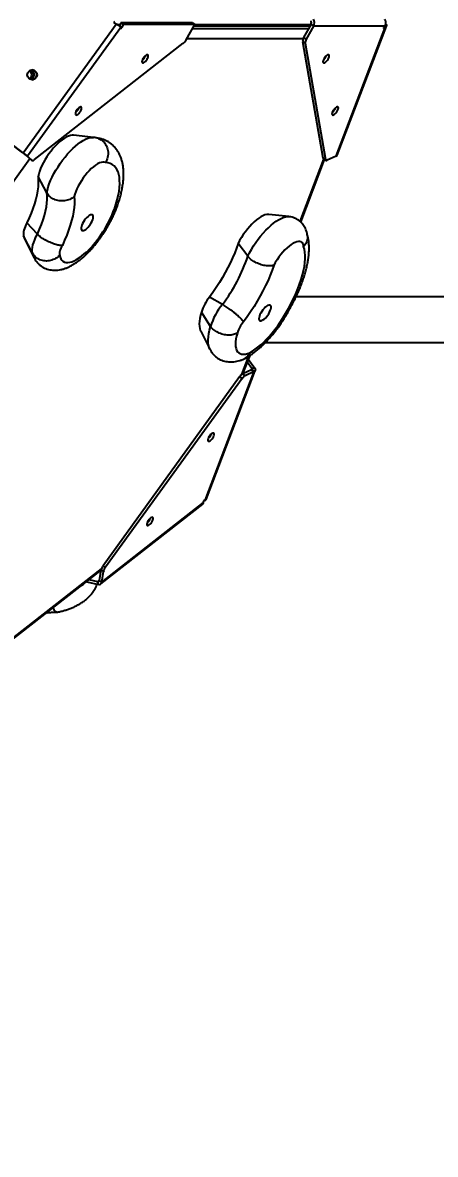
# Model space of a CAD drawing. Header units: millimetres. Extents: x -4720 to 4364, y -4819 to 4363.
# Drawn here: x 1690 to 2071, y -916 to 127 of the extents above; entities that cross this region are included whole.
import ezdxf

# ---------------------------------------------------------------- set-up
doc = ezdxf.new("R2010")
doc.units = ezdxf.units.MM
for name, color, linetype in [('DIKOM_ОБЪЕКТ', 7, 'Continuous'), ('DIKOM_РАЗМЕР_ЗОНА', 7, 'Continuous'), ('DIKOM_РАЗМЕР_ОБЪЕКТА', 7, 'Continuous')]:
    doc.layers.add(name, color=color, linetype=linetype)
doc.styles.add('style1', font='arial.ttf', dxfattribs={"width": 0.8})
doc.dimstyles.new('1-50', dxfattribs={"dimtxt": 300, "dimasz": 200, "dimexe": 100, "dimexo": 0, "dimgap": 100, "dimtad": 1, "dimdec": 0, "dimtxsty": 'style1', "dimcen": 0, "dimclrd": 7, "dimclre": 7, "dimadec": 1, "dimazin": 2, "dimtfac": 1, "dimtdec": 0, "dimtmove": 0, "dimatfit": 3, "dimfxl": 0, "dimlwd": 25, "dimlwe": 18, "dimarcsym": 0})

# ---------------------------------------------------------------- blocks, each defined once
blk = doc.blocks.new('*D9')
at = {"layer": 'Defpoints', "color": 0, "transparency": 16777216}
for p in [(-2136.5, 115.2), (2863.5, 115.2), (2863.5, -2539.2)]:
    blk.add_point(p, dxfattribs=at)
at = {"layer": 'DIKOM_РАЗМЕР_ОБЪЕКТА', "color": 7, "lineweight": 18, "transparency": 16777216}
for p, q in [((-2136.5, 115.2), (-2136.5, -2639.2)), ((2863.5, 115.2), (2863.5, -2639.2))]:
    blk.add_line(p, q, dxfattribs=at)
at = {"layer": 'DIKOM_РАЗМЕР_ОБЪЕКТА', "color": 7, "lineweight": 25, "transparency": 16777216}
blk.add_line((-1936.5, -2539.2), (2663.5, -2539.2), dxfattribs=at)
at = {"layer": 'DIKOM_РАЗМЕР_ОБЪЕКТА', "color": 7, "transparency": 16777216}
for points in [[(-1936.5, -2505.9), (-1936.5, -2572.6), (-2136.5, -2539.2)], [(2663.5, -2505.9), (2663.5, -2572.6), (2863.5, -2539.2)]]:
    blk.add_solid(points, dxfattribs=at)
at = {"layer": 'DIKOM_РАЗМЕР_ОБЪЕКТА', "color": 0, "transparency": 16777216, "insert": (363.5, -2286.1), "char_height": 300, "attachment_point": 5, "style": 'style1'}
blk.add_mtext('{\\fArial|b0|i0|c204|p34;5000}', dxfattribs=at)
blk = doc.blocks.new('*D11')
at = {"layer": 'Defpoints', "color": 0, "transparency": 16777216}
for p in [(4363.5, 125.3), (-3636.5, 115.2), (4363.5, -4719.3)]:
    blk.add_point(p, dxfattribs=at)
at = {"layer": 'DIKOM_РАЗМЕР_ЗОНА', "color": 7, "lineweight": 18, "transparency": 16777216}
for p, q in [((4363.5, 125.3), (4363.5, -4819.3)), ((-3636.5, 115.2), (-3636.5, -4819.3))]:
    blk.add_line(p, q, dxfattribs=at)
at = {"layer": 'DIKOM_РАЗМЕР_ЗОНА', "color": 7, "lineweight": 25, "transparency": 16777216}
blk.add_line((-3436.5, -4719.3), (4163.5, -4719.3), dxfattribs=at)
at = {"layer": 'DIKOM_РАЗМЕР_ЗОНА', "color": 7, "transparency": 16777216}
for points in [[(-3436.5, -4685.9), (-3436.5, -4752.6), (-3636.5, -4719.3)], [(4163.5, -4685.9), (4163.5, -4752.6), (4363.5, -4719.3)]]:
    blk.add_solid(points, dxfattribs=at)
at = {"layer": 'DIKOM_РАЗМЕР_ЗОНА', "color": 0, "transparency": 16777216, "insert": (363.5, -4466.1), "char_height": 300, "attachment_point": 5, "style": 'style1'}
blk.add_mtext('8000', dxfattribs=at)

msp = doc.modelspace()

# ---------------------------------------------------------------- linework, layer by layer
at = {"layer": 'DIKOM_ОБЪЕКТ'}
for p, q in [((1690.9, 6.7), (1776.7, 125.2)), ((1776.7, 125.2), (1775.3, 125.9)), ((1780.8, 126.5), (1779.6, 123.6)), ((1780.8, 126.5), (1783.1, 124.9)), ((1846.8, 126.5), (1780.8, 126.5)), ((1846.8, 126.5), (1849.1, 124.9)), ((1780.8, 122.1), (1695, 3.5)), ((1779.9, 124.5), (1778.1, 124.5)), ((1779.6, 123.6), (1781.8, 122.1)), ((1781, 121.4), (1780.8, 122.1)), ((1783.1, 124.9), (1781.8, 122.1)), ((1849.1, 124.9), (1783.1, 124.9)), ((1841, 110.8), (1849.1, 124.9)), ((1847, 121.3), (1954, 121.3)), ((1955.2, 123.4), (1848.2, 123.4)), ((1955.8, 124.5), (1848.8, 124.5)), ((1956.1, 125), (1949.3, 112.8)), ((1958.3, 123.4), (1951.6, 111.2)), ((1956.1, 125), (1958.3, 123.4)), ((2024.2, 123.4), (1958.3, 123.4)), ((1979.3, 3.5), (2024.4, 122.1)), ((1980.3, 4.5), (2025.6, 123.4)), ((2023.1, 121.6), (2023.4, 121.4)), ((2023.3, 122.1), (2024.2, 123.4)), ((2024.4, 122.1), (2023.4, 121.4)), ((2023.6, 122.6), (2024.4, 122.1)), ((1701.3, 0.4), (1838.3, 107.5)), ((1948.8, 111.7), (1841.6, 111.7)), ((1950.6, 107.8), (1948.4, 109.3)), ((1948.4, 109.3), (1967.1, 1.9)), ((1949.3, 112.8), (1951.6, 111.2)), ((1950.6, 107.8), (1969.4, 0.4)), ((1803.6, 96.1), (1803.6, 96.1)), ((1968.7, 94.3), (1968.8, 94.5)), ((1697.6, 74.6), (1697.2, 74.5)), ((1742.2, 48.1), (1742.2, 48.1)), ((1977.1, 46.3), (1977.1, 46.5)), ((1755.7, 20.9), (1737.3, 23)), ((1690.7, 6.7), (1679.1, 15.1)), ((1690.9, 6.7), (1679.4, 15.1)), ((1697.1, 1), (1553.7, -197.1)), ((1690.9, 6.7), (1690.7, 6.7)), ((1695, 3.5), (1692.7, 5.1)), ((1696.7, 1.3), (1692.7, 5.1)), ((1699, -0.3), (1695, 3.5)), ((1696.7, 1.3), (1699, -0.3)), ((1696.8, 1.3), (1696.7, 1.3)), ((1696.8, 1.3), (1699.1, -0.3)), ((1946.1, -56.6), (1968, 0.9)), ((1946.6, -57.1), (1968.6, 0.5)), ((1967.1, 1.9), (1969.4, 0.4)), ((1967.5, 1.3), (1969.7, -0.3)), ((1979.3, 3.5), (1971, -0.2)), ((1712.7, -30.3), (1704.6, -15.2)), ((1935.8, -52.1), (1917.4, -50.1)), ((1704, -68.2), (1694.4, -57.8)), ((1699.6, -85.8), (1691.3, -69.8)), ((1692.4, -73.3), (1700.8, -89.8)), ((1897.8, -88.6), (1888.9, -76.9)), ((1874.6, -133), (1862.6, -126.4)), ((2149.3, -125.9), (1940.8, -125.9)), ((1863.6, -153.2), (1855.1, -140)), ((1854.5, -157.7), (1862.9, -174.3)), ((1912.3, -167.9), (2801.6, -167.9)), ((1892.4, -197.5), (1898.9, -180.6)), ((1893.4, -197), (1899.9, -180)), ((1897.6, -186), (1901.7, -191.7)), ((1898.5, -183.7), (1904.3, -191.7)), ((1858.6, -313.4), (1903.7, -194.8)), ((1859.5, -312.7), (1904.8, -193.8)), ((1901.4, -193.3), (1893.2, -197)), ((1893.2, -197), (1895.5, -198.6)), ((1903.7, -194.8), (1895.5, -198.6)), ((1901.7, -191.7), (1901, -193.5)), ((1901.4, -193.3), (1903.7, -194.8)), ((1901.7, -191.7), (1904.3, -191.7)), ((1890.3, -199.8), (1764.5, -373.6)), ((1892.6, -201.3), (1766.8, -375.1)), ((1892.6, -201.3), (1890.3, -199.8)), ((1861.8, -256.2), (1861.3, -256.6)), ((1762.5, -390.4), (1856.4, -316.9)), ((1763.3, -388.8), (1857, -315.5)), ((1857, -315.5), (1857, -314.6)), ((1857.8, -313.6), (1858.6, -313.4)), ((1805.6, -333.9), (1805.1, -334.3)), ((1764.5, -373.6), (1766.8, -375.1)), ((1608.8, -497), (1763, -376.4)), ((1609.4, -497.5), (1762.7, -377.7)), ((1761.1, -387.3), (1762.7, -377.4)), ((1765, -379), (1762.7, -377.4)), ((1763.3, -388.8), (1765, -379)), ((1749.6, -387.9), (1749.7, -388.4)), ((1749.7, -388.4), (1760.2, -390.8)), ((1751.5, -386.4), (1759.5, -388.2)), ((1761.1, -387), (1759.5, -388.2)), ((1760.2, -390.8), (1759.5, -388.2)), ((1763.3, -388.8), (1761.1, -387.3)), ((1722.3, -416.3), (1722.2, -416.4))]:
    msp.add_line(p, q, dxfattribs=at)
at = {"layer": 'DIKOM_ОБЪЕКТ', "flags": 128}
for points in [[(1801.5, 93.6), (1800.9, 92.6), (1800.5, 91.5), (1800.3, 90.6), (1800.4, 89.9), (1800.7, 89.5), (1801.2, 89.4), (1801.9, 89.6), (1802.6, 90), (1803.5, 90.8), (1804.3, 91.7), (1805, 92.8), (1805.6, 93.8), (1806, 94.9), (1806.2, 95.8), (1806.1, 96.5), (1805.8, 96.9), (1805.3, 97), (1804.6, 96.8), (1803.9, 96.4), (1803, 95.6), (1802.2, 94.7), (1801.5, 93.6)], [(1803.6, 96.2), (1803.3, 95.4), (1802.7, 94.3)], [(1972.8, 95.1), (1972.9, 95.9), (1972.8, 96.6), (1972.5, 97), (1971.9, 97), (1971.2, 96.8), (1970.4, 96.2), (1969.6, 95.5), (1968.8, 94.5), (1968.1, 93.4), (1967.5, 92.3), (1967.2, 91.3), (1967.1, 90.5), (1967.2, 89.8), (1967.5, 89.5), (1968, 89.4), (1968.7, 89.6), (1969.5, 90.2), (1970.4, 91), (1971.2, 91.9), (1971.9, 93), (1972.4, 94.1), (1972.8, 95.1)], [(1740.1, 45.6), (1739.5, 44.6), (1739.1, 43.5), (1739, 42.6), (1739, 41.9), (1739.3, 41.5), (1739.8, 41.4), (1740.5, 41.6), (1741.3, 42), (1742.1, 42.8), (1742.9, 43.7), (1743.6, 44.8), (1744.2, 45.8), (1744.6, 46.9), (1744.8, 47.8), (1744.7, 48.5), (1744.4, 48.9), (1743.9, 49), (1743.3, 48.8), (1742.5, 48.4), (1741.7, 47.6), (1740.8, 46.7), (1740.1, 45.6)], [(1742.3, 48.2), (1741.9, 47.4), (1741.4, 46.3)], [(1981.2, 47.1), (1981.3, 47.9), (1981.2, 48.6), (1980.8, 49), (1980.3, 49), (1979.6, 48.8), (1978.8, 48.2), (1978, 47.5), (1977.2, 46.5), (1976.5, 45.4), (1975.9, 44.3), (1975.6, 43.3), (1975.4, 42.5), (1975.5, 41.8), (1975.9, 41.5), (1976.4, 41.4), (1977.1, 41.6), (1977.9, 42.2), (1978.7, 43), (1979.5, 43.9), (1980.2, 45), (1980.8, 46.1), (1981.2, 47.1)], [(1737.3, 23), (1736, 23), (1734.4, 22.7), (1732.7, 22.1), (1730.8, 21.3), (1728.9, 20.1), (1726.9, 18.7), (1724.8, 17.1), (1722.7, 15.2), (1720.6, 13.1), (1718.6, 10.8), (1716.6, 8.3), (1714.6, 5.8), (1712.8, 3.1), (1711.1, 0.4), (1709.6, -2.3), (1708.2, -5.1), (1707, -7.8), (1706, -10.4), (1705.2, -12.9), (1704.6, -15.2)], [(1712.7, -30.3), (1713.2, -27.6), (1714, -24.8), (1715, -21.9), (1716.2, -18.8), (1717.6, -15.7), (1719.3, -12.5), (1721, -9.4), (1723, -6.2), (1725, -3.1), (1727.2, -0.1), (1729.5, 2.8), (1731.8, 5.6), (1734.2, 8.2), (1736.6, 10.7), (1739, 12.9), (1741.5, 14.9), (1743.8, 16.6), (1746.1, 18), (1748.3, 19.2), (1750.4, 20.1), (1752.4, 20.7), (1754.2, 20.9), (1755.7, 20.9)], [(1699, -0.3), (1699.2, -0.4), (1699.4, -0.4), (1699.7, -0.5), (1700, -0.4), (1700.3, -0.3), (1700.6, -0.1), (1701, 0.1), (1701.3, 0.4)], [(1969.4, 0.4), (1969.4, 0.1), (1969.6, -0.1), (1969.7, -0.3), (1969.9, -0.4), (1970.2, -0.4), (1970.4, -0.4), (1970.7, -0.4), (1971, -0.2)], [(1766.8, -2.2), (1765.6, -1.9), (1764.3, -1.9), (1762.8, -2.2), (1761.2, -2.7), (1759.4, -3.6), (1757.6, -4.8), (1755.7, -6.2), (1753.7, -7.9), (1751.8, -9.8), (1749.9, -11.9), (1748, -14.2), (1746.2, -16.5), (1744.6, -19), (1743, -21.5), (1741.6, -24.1), (1740.4, -26.6), (1739.4, -29.1), (1738.5, -31.4), (1737.9, -33.7)], [(1775, -45.1), (1776.4, -40.8), (1777.5, -36.7), (1778.5, -32.7), (1779.2, -28.9), (1779.6, -25.3), (1779.9, -21.9), (1779.8, -18.8), (1779.6, -15.9), (1779.1, -13.2), (1778.3, -10.8), (1777.3, -8.7), (1776.1, -6.8), (1774.7, -5.3), (1773, -4.1), (1771.1, -3.1), (1769, -2.5), (1766.8, -2.2)], [(1704.6, -15.2), (1704.8, -18.2), (1704.8, -21.4), (1704.6, -24.8), (1704.1, -28.4), (1703.4, -32.2), (1702.5, -36.1), (1701.3, -40.2), (1699.9, -44.5), (1698.3, -48.9), (1696.4, -53.3), (1694.4, -57.8)], [(1704, -68.2), (1706, -63.7), (1707.7, -59.4), (1709.2, -55.1), (1710.5, -51), (1711.5, -47), (1712.3, -43.2), (1712.8, -39.6), (1713, -36.3), (1713, -33.1), (1712.7, -30.3)], [(1737.9, -33.7), (1738.2, -36.8), (1738.1, -40.2), (1737.9, -43.7), (1737.3, -47.6), (1736.6, -51.6), (1735.5, -55.8), (1734.3, -60.1), (1732.8, -64.6), (1731.1, -69.2), (1729.1, -73.8), (1727, -78.6)], [(1749.5, -52.9), (1748.4, -54.2), (1747.3, -55.5), (1746.4, -57), (1745.6, -58.5), (1744.9, -59.9), (1744.5, -61.3), (1744.3, -62.5), (1744.3, -63.5), (1744.5, -64.3), (1744.9, -64.8), (1745.6, -65), (1746.4, -65), (1747.4, -64.6), (1748.5, -63.9), (1749.6, -63), (1750.7, -61.9), (1751.8, -60.6), (1752.8, -59.2), (1753.7, -57.7), (1754.5, -56.2), (1755, -54.8), (1755.3, -53.5), (1755.4, -52.4), (1755.3, -51.5), (1755, -50.8), (1754.4, -50.4), (1753.7, -50.4), (1752.8, -50.6), (1751.8, -51.1), (1750.7, -51.9), (1749.5, -52.9)], [(1917.4, -50.1), (1916.8, -50.1), (1915.3, -50.2), (1913.6, -50.6), (1911.8, -51.3), (1909.9, -52.4), (1907.9, -53.6), (1905.9, -55.2), (1903.8, -57), (1901.7, -59), (1899.6, -61.2), (1897.6, -63.6), (1895.6, -66.1), (1893.7, -68.7), (1892, -71.4), (1890.3, -74.1), (1888.9, -76.9)], [(1897.8, -88.6), (1899.4, -85.4), (1901.2, -82.3), (1903.1, -79.1), (1905.2, -76), (1907.4, -73), (1909.7, -70.1), (1912, -67.3), (1914.4, -64.7), (1916.8, -62.3), (1919.3, -60.1), (1921.7, -58.1), (1924, -56.4), (1926.3, -55), (1928.5, -53.8), (1930.6, -52.9), (1932.5, -52.4), (1934.4, -52.1), (1935.8, -52.1)], [(1694.4, -57.8), (1693.5, -59.6), (1692.7, -61.4), (1692, -63.1), (1691.5, -64.7), (1691.2, -66.2), (1691.1, -67.5), (1691.1, -68.8), (1691.3, -69.8)], [(1691.3, -69.8), (1691.7, -71.7), (1692.4, -73.3)], [(1699.6, -85.8), (1699.3, -84.2), (1699.3, -82.5), (1699.5, -80.4), (1699.9, -78.2), (1700.6, -75.9), (1701.5, -73.4), (1702.7, -70.8), (1704, -68.2)], [(1727, -78.6), (1726.2, -80), (1725.6, -81.3), (1725.1, -82.6), (1724.8, -83.8), (1724.5, -84.9), (1724.4, -86), (1724.4, -86.9), (1724.6, -87.6)], [(1888.9, -76.9), (1887.4, -81.1), (1885.8, -85.5), (1883.9, -90), (1881.8, -94.5), (1879.5, -99.1), (1877.1, -103.7), (1874.5, -108.3), (1871.7, -112.9), (1868.8, -117.5), (1865.7, -122), (1862.6, -126.4)], [(1949.3, -79.7), (1949.1, -78.2), (1948.6, -76.9), (1947.9, -76), (1946.9, -75.3), (1945.8, -75), (1944.5, -74.9), (1943, -75.2), (1941.4, -75.8), (1939.6, -76.6), (1937.8, -77.8), (1935.9, -79.2), (1934, -80.9), (1932, -82.7), (1930.1, -84.8), (1928.2, -87.1), (1926.4, -89.4), (1924.8, -91.9), (1923.2, -94.4), (1921.8, -97)], [(1929.9, -146), (1932.7, -141.4), (1935.3, -136.8), (1937.8, -132.2), (1940, -127.6), (1942.1, -123.1), (1944, -118.6), (1945.6, -114.2), (1947.1, -110), (1948.3, -105.8), (1949.2, -101.8), (1950, -98), (1950.5, -94.4), (1950.7, -91), (1950.7, -87.8), (1950.5, -84.8), (1950, -82.1), (1949.3, -79.7)], [(1724.6, -87.6), (1725, -89.4), (1725.6, -91), (1726.5, -92.3), (1727.6, -93.2), (1728.9, -93.9), (1730.3, -94.3), (1732, -94.4), (1733.8, -94.1), (1735.8, -93.6), (1737.9, -92.7), (1740.1, -91.6), (1742.4, -90.2), (1744.8, -88.5), (1747.2, -86.5), (1749.7, -84.4)], [(1921.8, -97), (1920.2, -101.5), (1918.5, -106.1), (1916.5, -110.8), (1914.3, -115.6), (1911.8, -120.4), (1909.3, -125.2), (1906.5, -130.1), (1903.6, -134.9), (1900.5, -139.7), (1897.3, -144.4), (1894, -149)], [(1916.1, -134), (1915, -134.6), (1913.9, -135.6), (1912.8, -136.7), (1911.7, -138), (1910.7, -139.4), (1909.8, -140.9), (1909, -142.4), (1908.5, -143.8), (1908.2, -145.1), (1908.1, -146.2), (1908.2, -147.1), (1908.6, -147.7), (1909.1, -148.1), (1909.9, -148.1), (1910.8, -147.9), (1911.8, -147.3), (1912.9, -146.5), (1914.1, -145.5), (1915.2, -144.3), (1916.2, -142.9), (1917.2, -141.5), (1918, -140), (1918.6, -138.5), (1919.1, -137.2), (1919.3, -136), (1919.3, -134.9), (1919, -134.2), (1918.6, -133.7), (1917.9, -133.5), (1917.1, -133.6), (1916.1, -134)], [(1855.1, -140), (1854.3, -143), (1853.7, -145.8), (1853.3, -148.5), (1853.2, -150.9), (1853.3, -153.2), (1853.6, -155.2), (1854.1, -156.9), (1854.5, -157.7)], [(1862.9, -174.2), (1862.2, -172.6), (1861.7, -170.6), (1861.4, -168.2), (1861.4, -165.6), (1861.6, -162.8), (1862, -159.8), (1862.7, -156.6), (1863.6, -153.2)], [(1899.6, -177.4), (1902.1, -176), (1904.6, -174.3), (1907.2, -172.3), (1909.9, -170.1), (1912.5, -167.7), (1915.2, -165.1), (1917.8, -162.2), (1920.4, -159.2), (1922.9, -156.1), (1925.4, -152.8), (1927.7, -149.4), (1929.9, -146)], [(1931.3, -146), (1931.2, -146.1), (1930.7, -146.2), (1929.9, -146)], [(1888.3, -159.3), (1887.5, -162.1), (1886.9, -164.8), (1886.6, -167.4), (1886.5, -169.7), (1886.6, -171.8), (1887, -173.6), (1887.6, -175.2), (1888.4, -176.5), (1889.5, -177.6), (1890.7, -178.3), (1892.2, -178.7), (1893.8, -178.8), (1895.6, -178.7), (1897.5, -178.2), (1899.6, -177.4)], [(1901.7, -191.7), (1901.9, -191.9), (1902, -192.2), (1902, -192.4), (1902, -192.6), (1901.9, -192.8), (1901.8, -193), (1901.7, -193.1), (1901.4, -193.3)], [(1904.3, -191.7), (1904.6, -192.2), (1904.8, -192.7), (1904.9, -193.1), (1904.8, -193.5), (1904.7, -193.9), (1904.5, -194.3), (1904.2, -194.6), (1903.7, -194.8)], [(1864, -257.8), (1864.9, -256.9), (1865.6, -255.9), (1866.2, -254.8), (1866.7, -253.7), (1866.9, -252.8), (1866.9, -252), (1866.6, -251.6), (1866.2, -251.4), (1865.5, -251.5), (1864.8, -251.9), (1863.9, -252.6), (1863.1, -253.5), (1862.4, -254.5), (1861.7, -255.6), (1861.3, -256.7), (1861.1, -257.6), (1861.1, -258.4), (1861.3, -258.8), (1861.8, -259), (1862.5, -258.9), (1863.2, -258.5), (1864, -257.8)], [(1807.8, -335.5), (1808.7, -334.6), (1809.4, -333.5), (1810, -332.4), (1810.5, -331.4), (1810.7, -330.4), (1810.7, -329.7), (1810.4, -329.2), (1810, -329), (1809.3, -329.2), (1808.5, -329.6), (1807.7, -330.3), (1806.9, -331.2), (1806.2, -332.2), (1805.5, -333.3), (1805.1, -334.3), (1804.9, -335.3), (1804.9, -336), (1805.1, -336.5), (1805.6, -336.7), (1806.2, -336.6), (1807, -336.1), (1807.8, -335.5)], [(1749.7, -388.4), (1749.3, -388.3), (1749.1, -388.3)]]:
    msp.add_lwpolyline(points, dxfattribs=at)
at = {"layer": 'DIKOM_ОБЪЕКТ'}
msp.add_circle((1699.2, 78.5), 4.49, dxfattribs=at)
for centre, radius, start, end in [((1953.2, 126.6), 3.3, 331.4463, 28.558), ((1952.6, 126.6), 6.6, 331.4449, 28.5616), ((1830.9, 116.4), 11.6, 309.5697, 330.8669), ((1954.4, 109.5), 6.02, 146.9014, 181.475), ((1956.7, 107.9), 6.02, 146.9009, 181.4718), ((1793.8, 99.7), 10.4, 310.7199, 329.034), ((1960.5, 99.8), 10.5, 310.6527, 340.0053), ((1958.7, 98.3), 10.8, 323.4078, 338.2792), ((1694.7, 78.6), 4.13, 297.5124, 62.3496), ((1696.3, 78.6), 4.13, 288.1649, 76.9421), ((1696.5, 78.6), 4.48, 35.8621, 72.3042), ((1696.5, 78.6), 4.51, 287.5951, 35.93), ((1698.9, 78.6), 4.5, 335.3493, 88.127), ((1699, 78.5), 4.48, 271.7379, 335.5074), ((1732.4, 51.7), 10.4, 310.7197, 329.0341), ((1968.9, 51.8), 10.5, 310.6585, 339.9995), ((1967, 50.3), 10.8, 323.4338, 338.2807), ((1674.8, -15.7), 27.4, 49.2963, 54.6536), ((1659.2, -38), 54.8, 49.2978, 54.6538), ((1968, 2), 0.954, 185.4639, 232.9947), ((1978.6, 5.3), 1.87, 291.2735, 337.2109), ((1671, -6), 111.1, 315.1178, 339.4053), ((1772.8, -40.3), 5.22, 294.0656, 339.2677), ((1712.7, -83.9), 13.3, 188.3525, 206.3106), ((1750.9, -39.9), 154.8, 323.0384, 341.6733), ((1890.1, -150.2), 36.4, 139.0813, 163.7506), ((1917.7, -169.4), 56.5, 139.8452, 163.3376), ((1913.7, -166.5), 26.4, 138.4238, 164.151), ((1897.4, -204.5), 8.55, 119.2099, 146.3841), ((1899.7, -206.1), 8.56, 119.2118, 146.3799), ((1854.2, -248.5), 10.8, 314.1921, 339.6787), ((1798, -326.1), 10.8, 314.1937, 339.6771), ((1772.3, -379.6), 9.86, 142.5612, 167.2213), ((1774.6, -381.1), 9.86, 142.5612, 167.2242), ((1719.6, -354.9), 44.6, 302.3393, 311.5951), ((1759.9, -387.1), 1.2, 251.1667, 352.4276), ((1761, -388.5), 2.39, 251.1662, 352.4297)]:
    msp.add_arc(centre, radius, start, end, dxfattribs=at)
for centre, major_axis, ratio, start_param, end_param in [((1775.7, 126.6), (0.94, 0), 0.797706, 2.094394, 4.188789), ((1781.5, 122.1), (0.402, 0.734), 0.386162, 2.826535, 4.92093), ((2023.6, 122.1), (0.566, 0.728), 0.31801, 1.813093, 3.907488), ((1857.5, -314.2), (0.417, 0.624), 0.479722, 0.445676, 2.540072)]:
    msp.add_ellipse(centre, major_axis=major_axis, ratio=ratio, start_param=start_param, end_param=end_param, dxfattribs=at)
for points, knots in [([(1780.8, 122.1), (1780.6, 122.3), (1780.3, 122.8), (1779.4, 123.6), (1778.2, 124.4), (1777.2, 125), (1776.7, 125.2)], [0, 0, 0, 0, 0.2731889, 0.500012, 0.7304021, 1, 1, 1, 1]), ([(2024.2, 123.4), (2024.4, 124), (2025, 124.9), (2025.2, 126.6), (2025, 128.2), (2024.4, 129.2), (2024.2, 129.7)], [0, 0, 0, 0, 0.273188, 0.500014, 0.7304, 1, 1, 1, 1]), ([(2024.9, 125.2), (2025.2, 125), (2025.6, 124.4), (2025.7, 123.6), (2025.3, 122.8), (2024.7, 122.3), (2024.4, 122.1)], [0, 0, 0, 0, 0.273187, 0.500015, 0.7304, 1, 1, 1, 1]), ([(1760.2, 19.8), (1760.2, 19.9), (1759.5, 20.2), (1758, 20.5), (1756.4, 20.9), (1755.6, 20.9), (1755.6, 20.9)], [0, 0, 0, 0, 0.011879, 0.50023, 0.987652, 1, 1, 1, 1]), ([(1777.7, -42.1), (1778, -41.4), (1778.8, -39.1), (1779.9, -35.4), (1781.1, -31), (1782, -26.6), (1782.8, -22.4), (1783.3, -18.2), (1783.5, -14), (1783.5, -10), (1783.1, -6.2), (1782.5, -2.8), (1781.7, 0.3), (1780.7, 3.2), (1779.4, 5.9), (1777.9, 8.5), (1776.1, 10.9), (1774.1, 13.1), (1771.8, 15), (1769.4, 16.7), (1766.9, 18), (1764.2, 19.1), (1761.4, 19.9), (1759.5, 20.3), (1758.4, 20.4), (1758.3, 20.4)], [0, 0, 0, 0, 0.026943, 0.078977, 0.131387, 0.184315, 0.237815, 0.291899, 0.346484, 0.401251, 0.455483, 0.502754, 0.547926, 0.591072, 0.63245, 0.67239, 0.715216, 0.756664, 0.797063, 0.836809, 0.876268, 0.915694, 0.955457, 0.995935, 1, 1, 1, 1]), ([(1760.2, 19.8), (1760.7, 19.6), (1761.9, 19.2), (1763.7, 18), (1765.4, 16.4), (1766.9, 14.5), (1768, 12.3), (1768.8, 10), (1769.2, 7.5), (1769.2, 5), (1768.8, 2.5), (1768, 0), (1767.2, -1.5), (1766.8, -2.2), (1766.8, -2.2)], [0, 0, 0, 0, 0.0643454, 0.1562686, 0.2508617, 0.342768, 0.4373383, 0.5292971, 0.6239158, 0.7160064, 0.8107558, 0.9029369, 0.9977673, 1, 1, 1, 1]), ([(1737.9, -33.7), (1737.9, -33.7), (1737.3, -34.2), (1736.1, -35.1), (1733.9, -36.2), (1731.5, -37), (1729.1, -37.5), (1726.6, -37.7), (1724.1, -37.5), (1721.6, -37), (1719.3, -36.2), (1717.2, -35.1), (1715.3, -33.7), (1713.8, -32.1), (1713, -30.9), (1712.7, -30.3)], [0, 0, 0, 0, 0.001371, 0.087955, 0.177235, 0.259131, 0.343336, 0.424454, 0.507876, 0.588645, 0.671729, 0.752625, 0.835875, 0.916766, 1, 1, 1, 1]), ([(1748.7, -87.2), (1749.1, -86.8), (1750.4, -85.5), (1752.7, -83.1), (1755.5, -80), (1758.1, -76.7), (1760.7, -73.3), (1763.2, -69.9), (1765.6, -66.4), (1767.8, -62.8), (1769.9, -59.1), (1771.9, -55.5), (1773.7, -51.8), (1775.4, -48.1), (1776.7, -44.9), (1777.4, -42.9), (1777.7, -42.1)], [0, 0, 0, 0, 0.03046, 0.108031, 0.185055, 0.261641, 0.337934, 0.414058, 0.490132, 0.566256, 0.642525, 0.719062, 0.796003, 0.873501, 0.951739, 1, 1, 1, 1]), ([(1952.8, -69.6), (1952.7, -69.3), (1952.6, -68.3), (1952.2, -66.6), (1951.5, -64.3), (1950.5, -62.1), (1949.3, -60.2), (1947.9, -58.3), (1946.1, -56.6), (1944.1, -55.1), (1942, -53.9), (1939.8, -53), (1937.7, -52.4), (1936.4, -52.2), (1935.7, -52.2)], [0, 0, 0, 0, 0.024628, 0.12131, 0.213747, 0.303339, 0.391027, 0.477502, 0.57185, 0.663811, 0.75378, 0.842329, 0.930137, 1, 1, 1, 1]), ([(1727, -78.6), (1726.9, -78.6), (1726.5, -78.7), (1725.6, -78.7), (1723.9, -78.5), (1722, -78.1), (1719.9, -77.5), (1717.7, -76.7), (1715.4, -75.8), (1713.1, -74.7), (1710.9, -73.5), (1708.8, -72.2), (1706.9, -70.9), (1705.3, -69.5), (1704.4, -68.6), (1704, -68.2)], [0, 0, 0, 0, 0.001894, 0.084272, 0.169033, 0.251089, 0.33551, 0.417424, 0.501704, 0.583551, 0.66777, 0.74964, 0.833887, 0.915756, 1, 1, 1, 1]), ([(1931.3, -146), (1931.8, -145.3), (1933.2, -143), (1935.4, -139.1), (1937.9, -134.6), (1940.3, -130), (1942.5, -125.5), (1944.6, -120.9), (1946.5, -116.4), (1948.2, -111.9), (1949.7, -107.4), (1951.1, -103), (1952.2, -98.6), (1953.1, -94.3), (1953.8, -90.1), (1954.2, -85.9), (1954.4, -81.8), (1954.3, -77.8), (1953.9, -74), (1953.3, -70.9), (1952.8, -69.1), (1952.6, -68.4)], [0, 0, 0, 0, 0.0282238, 0.0816466, 0.1351487, 0.1887704, 0.242549, 0.296525, 0.350746, 0.4052635, 0.4601381, 0.5154367, 0.5712305, 0.6275887, 0.6845619, 0.7421483, 0.80023, 0.8583721, 0.9157793, 0.9655167, 1, 1, 1, 1]), ([(1952.7, -69.6), (1952.8, -70.1), (1952.9, -71.4), (1952.6, -73.5), (1952, -75.7), (1950.9, -77.8), (1949.9, -79), (1949.3, -79.6), (1949.3, -79.7)], [0, 0, 0, 0, 0.164649, 0.369198, 0.579657, 0.784404, 0.995045, 1, 1, 1, 1]), ([(1724.6, -87.6), (1724.6, -87.6), (1724, -88.2), (1722.8, -89.4), (1720.8, -90.7), (1718.5, -91.8), (1716.1, -92.6), (1713.6, -93), (1711.1, -93), (1708.6, -92.6), (1706.3, -91.8), (1704.2, -90.8), (1702.3, -89.4), (1700.7, -87.7), (1699.9, -86.4), (1699.6, -85.8)], [0, 0, 0, 0, 0.002398, 0.0837714, 0.1674489, 0.2495457, 0.3340194, 0.4160817, 0.5005255, 0.5825778, 0.6670117, 0.7490684, 0.8335053, 0.9155647, 1, 1, 1, 1]), ([(1700.8, -89.7), (1701, -90.1), (1701.5, -91.1), (1702.7, -92.9), (1704.3, -94.9), (1706.3, -96.7), (1708.4, -98.3), (1710.6, -99.5), (1713, -100.4), (1715.4, -101.1), (1717.9, -101.4), (1720.4, -101.5), (1723, -101.4), (1725.6, -100.9), (1728.4, -100.2), (1731.2, -99.2), (1734.1, -97.9), (1737.1, -96.2), (1740.1, -94.3), (1743.1, -92.1), (1746, -89.8), (1747.8, -88.1), (1748.7, -87.3)], [0, 0, 0, 0, 0.02137, 0.06526, 0.113025, 0.1594, 0.20468, 0.249272, 0.293481, 0.337705, 0.382396, 0.428059, 0.475277, 0.52472, 0.577078, 0.632934, 0.692392, 0.754694, 0.818298, 0.881404, 0.943478, 1, 1, 1, 1]), ([(1748.6, -87.2), (1748.8, -87.1), (1749.2, -86.7), (1749.6, -85.8), (1749.7, -84.9), (1749.7, -84.4), (1749.7, -84.4)], [0, 0, 0, 0, 0.236059, 0.605973, 0.986291, 1, 1, 1, 1]), ([(1921.8, -97), (1921.8, -97), (1921.3, -97.1), (1920.2, -97.4), (1918.3, -97.6), (1916.1, -97.5), (1913.9, -97.3), (1911.5, -96.8), (1909.1, -96), (1906.8, -95.1), (1904.6, -94.1), (1902.5, -92.8), (1900.6, -91.5), (1899, -90.1), (1898.2, -89.1), (1897.8, -88.6)], [0, 0, 0, 0, 0.001371, 0.087957, 0.177235, 0.25913, 0.343336, 0.424454, 0.507875, 0.588645, 0.671732, 0.752627, 0.835876, 0.916767, 1, 1, 1, 1]), ([(1894, -149), (1894, -149), (1893.8, -148.7), (1893.3, -148), (1892.3, -146.8), (1891, -145.4), (1889.4, -144), (1887.7, -142.5), (1885.8, -140.9), (1883.8, -139.3), (1881.8, -137.8), (1879.8, -136.4), (1877.9, -135.1), (1876.1, -133.9), (1875.1, -133.3), (1874.6, -133)], [0, 0, 0, 0, 0.001894, 0.08427, 0.169032, 0.251087, 0.335513, 0.417426, 0.501703, 0.583553, 0.667767, 0.749639, 0.833886, 0.915756, 1, 1, 1, 1]), ([(1888.3, -159.3), (1888.3, -159.3), (1887.8, -159.6), (1886.6, -160.2), (1884.6, -160.8), (1882.4, -161.2), (1880.1, -161.3), (1877.6, -161.1), (1875.1, -160.6), (1872.7, -159.9), (1870.4, -158.9), (1868.3, -157.7), (1866.4, -156.4), (1864.8, -154.9), (1864, -153.8), (1863.6, -153.2)], [0, 0, 0, 0, 0.002396, 0.083769, 0.167447, 0.249545, 0.334017, 0.416081, 0.500527, 0.582578, 0.667011, 0.749069, 0.833506, 0.915562, 1, 1, 1, 1]), ([(1895, -182.9), (1895.4, -182.6), (1896.9, -181.9), (1899.5, -180.3), (1902.6, -178.1), (1905.7, -175.8), (1908.8, -173.2), (1911.7, -170.5), (1914.6, -167.6), (1917.5, -164.5), (1920.2, -161.4), (1922.9, -158.1), (1925.4, -154.7), (1927.9, -151.2), (1929.8, -148.3), (1930.9, -146.6), (1931.3, -146)], [0, 0, 0, 0, 0.0331468, 0.1154083, 0.1970054, 0.2775395, 0.3568412, 0.4350199, 0.5122634, 0.5887652, 0.6647031, 0.7402321, 0.8154907, 0.890601, 0.9656787, 1, 1, 1, 1]), ([(1862.9, -174.2), (1863.1, -174.5), (1863.6, -175.6), (1864.8, -177.4), (1866.4, -179.4), (1868.4, -181.2), (1870.5, -182.7), (1872.8, -184), (1875.1, -184.9), (1877.5, -185.5), (1880, -185.9), (1882.5, -186), (1885.1, -185.8), (1887.8, -185.4), (1890.5, -184.7), (1892.7, -183.9), (1894.1, -183.3), (1894.5, -183.1)], [0, 0, 0, 0, 0.034133, 0.1005993, 0.1729208, 0.2431472, 0.3117267, 0.3792766, 0.4462544, 0.5132656, 0.5809978, 0.6502204, 0.7218187, 0.7968013, 0.8762277, 0.9609592, 1, 1, 1, 1]), ([(1894.5, -183.1), (1895, -182.8), (1896.1, -182.3), (1897.5, -181), (1898.7, -179.4), (1899.4, -178.1), (1899.6, -177.4), (1899.6, -177.4)], [0, 0, 0, 0, 0.226171, 0.485959, 0.734869, 0.990777, 1, 1, 1, 1]), ([(1858.6, -313.4), (1858.9, -313.3), (1859.3, -313.1), (1859.5, -312.7), (1859.5, -312.6)], [0, 0, 0, 0, 0.6614329, 1, 1, 1, 1]), ([(1856.3, -317), (1856.5, -316.8), (1856.9, -316.5), (1857, -315.9), (1857, -315.5)], [0, 0, 0, 0, 0.391239, 1, 1, 1, 1]), ([(1722.3, -416.3), (1722.4, -416.3), (1723.6, -416.1), (1726, -415.6), (1729.3, -414.7), (1732.6, -413.6), (1735.9, -412.4), (1739, -410.9), (1742, -409.4), (1744.9, -407.6), (1747.7, -405.7), (1750.3, -403.5), (1752.6, -401.2), (1754.6, -398.9), (1756.2, -396.6), (1757.5, -394.3), (1758.4, -392.2), (1758.7, -390.9), (1758.9, -390.5)], [0, 0, 0, 0, 0.006204, 0.07515, 0.143891, 0.212686, 0.281733, 0.351312, 0.421732, 0.493325, 0.566395, 0.641116, 0.717272, 0.784239, 0.848298, 0.909453, 0.96814, 1, 1, 1, 1]), ([(1712.6, -416.9), (1713, -416.8), (1714.9, -416.6), (1718, -416.5), (1720.7, -416.4), (1722.1, -416.4)], [0, 0, 0, 0, 0.127982, 0.575768, 1, 1, 1, 1]), ([(1722.1, -416.3), (1721.8, -416.3), (1721.4, -416.3), (1720.6, -415.7), (1719.8, -414.8), (1719, -413.6), (1718.6, -412.7), (1718.5, -412.3)], [0, 0, 0, 0, 0.188274, 0.404956, 0.62778, 0.843529, 1, 1, 1, 1])]:
    msp.add_open_spline(points, degree=3, knots=knots, dxfattribs=at)

# ---------------------------------------------------------------- dimensions: what is measured, and where the dimension line sits
at = {"layer": 'DIKOM_РАЗМЕР_ЗОНА'}
dim = msp.add_linear_dim(base=(4363.5, -4719.3), p1=(-3636.5, 115.2), p2=(4363.5, 125.3), dimstyle='1-50', dxfattribs=at)
dim.commit()
dim.dimension.update_dxf_attribs({"geometry": '*D11', "text_midpoint": (363.5, -4719.3), "dimtype": 160})
at = {"layer": 'DIKOM_РАЗМЕР_ОБЪЕКТА'}
dim = msp.add_linear_dim(base=(2863.5, -2539.2), p1=(-2136.5, 115.2), p2=(2863.5, 115.2), text='{\\fArial|b0|i0|c204|p34;<>}', dimstyle='1-50', dxfattribs=at)
dim.commit()
dim.dimension.update_dxf_attribs({"geometry": '*D9', "text_midpoint": (363.5, -2539.2), "dimtype": 160})

doc.saveas('drawing.dxf')
